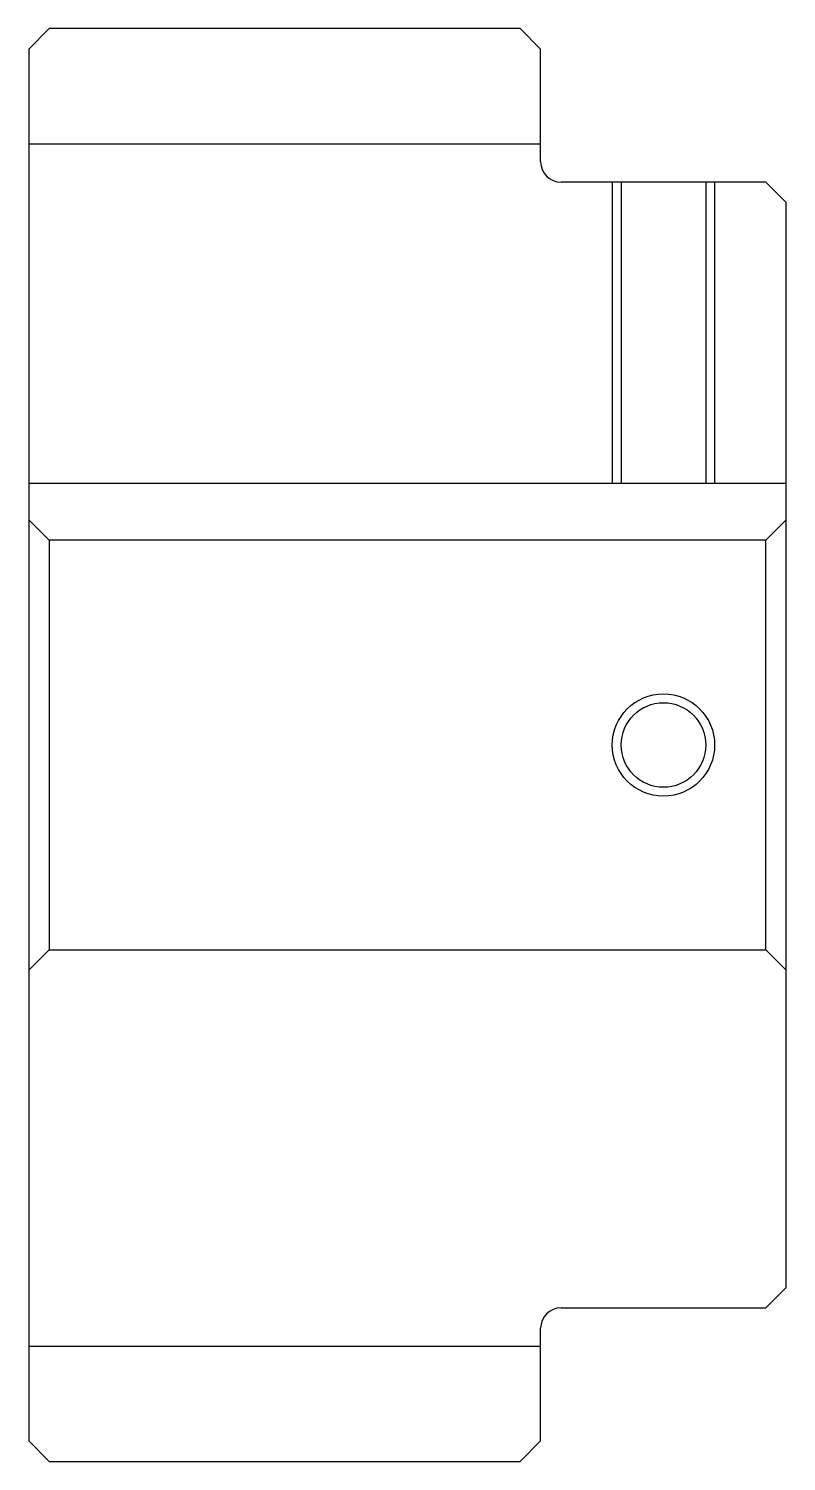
# Model space of a CAD drawing. Header units: metres. Extents: x 162 to 410, y 128 to 198.
# Drawn here: x 162 to 199, y 128 to 198 of the extents above.
import ezdxf

# ---------------------------------------------------------------- set-up
doc = ezdxf.new("R2010")
doc.units = ezdxf.units.M

msp = doc.modelspace()

# ---------------------------------------------------------------- linework, layer by layer
at = {"color": 4}
for p, q in [((162, 192.375), (187, 192.375)), ((162, 175.800003), (199, 175.800003)), ((198, 173), (199, 174)), ((163, 173), (163, 153)), ((198, 153), (199, 152)), ((162, 133.625), (187, 133.625))]:
    msp.add_line(p, q, dxfattribs=at)
for points in [[(187, 191.5), (187, 197), (186, 198), (163, 198), (162, 197), (162, 152)], [(188, 135.5), (198, 135.5), (199, 136.5), (199, 189.5), (198, 190.5), (188, 190.5)], [(190.5, 190.5), (190.5, 175.800003)], [(190.934998, 190.5), (190.934998, 175.800003)], [(195.065002, 190.5), (195.065002, 175.800003)], [(195.5, 190.5), (195.5, 175.800003)], [(162, 152), (163, 153), (198, 153), (198, 173), (163, 173), (162, 174)], [(162, 152), (162, 129), (163, 128), (186, 128), (187, 129), (187, 134.5)]]:
    msp.add_lwpolyline(points, dxfattribs=at)
at = {"color": 7}
msp.add_circle((193, 163), 2.5, dxfattribs=at)
at = {"color": 4}
msp.add_circle((193, 163), 2.065, dxfattribs=at)
for centre, start, end in [((188, 191.5), 180, 270), ((188, 134.5), 90, 180)]:
    msp.add_arc(centre, 1, start, end, dxfattribs=at)

doc.saveas('drawing.dxf')
